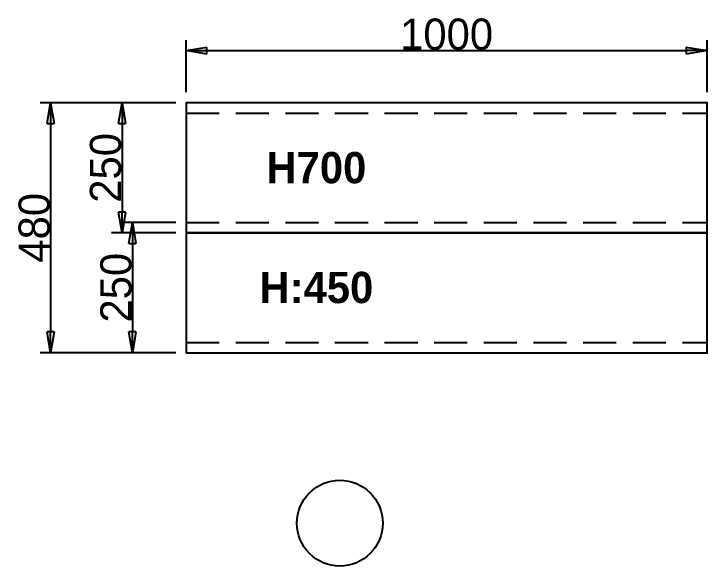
# Model space of a CAD drawing. Header units: millimetres. Extents: x -61063 to 17762, y -100319 to 2880.
# Drawn here: x -11063 to -9733, y -70841 to -69781 of the extents above; entities that cross this region are included whole.
import ezdxf

# ---------------------------------------------------------------- set-up
doc = ezdxf.new("R2010")
doc.units = ezdxf.units.MM
doc.header["$PDMODE"] = 35
doc.header["$PDSIZE"] = 5
doc.linetypes.add('DASHED2', pattern=[9.525, 6.35, -3.175])
doc.layers.add('Cotas bloques dinámicos PM espacio', color=10, linetype='Continuous')
doc.layers.add('Linea Capa Color 0000 JB', color=7, linetype='Continuous')
doc.styles.add('Jordi Ava', font='Avant Garde MEdium BT.ttf')
doc.dimstyles.new('Jordi Ava 2015', dxfattribs={"dimtxt": 60, "dimasz": 40, "dimexe": 20, "dimexo": 20, "dimgap": 0.09, "dimtad": 1, "dimdec": 0, "dimzin": 0, "dimdsep": 46, "dimtxsty": 'Jordi Ava', "dimblk": 'CLOSED', "dimcen": 1.5, "dimclrd": 7, "dimclre": 7, "dimclrt": 256, "dimadec": 0, "dimazin": 0, "dimtfac": 0.05, "dimtdec": 0, "dimtofl": 0, "dimtmove": 0, "dimatfit": 3, "dimldrblk": 'CLOSED', "dimfxl": 90, "dimtolj": 1, "dimtzin": 0, "dimlwd": -1, "dimlwe": -1, "dimarcsym": 0})

# ---------------------------------------------------------------- blocks, each defined once
blk = doc.blocks.new('_Closed')
at = {"color": 0, "linetype": 'ByBlock', "lineweight": -2}
for p, q in [((-1, 0.167), (0, 0)), ((-1, 0.167), (-1, -0.167)), ((0, 0), (-1, -0.167)), ((0, 0), (-1, 0))]:
    blk.add_line(p, q, dxfattribs=at)
blk = doc.blocks.new('*D3256')
at = {"layer": 'Cotas bloques dinámicos PM espacio', "color": 7, "ltscale": 10, "transparency": 16777216}
for p, q in [((0, 20), (0, 120)), ((1000, 20), (1000, 120)), ((40, 100), (960, 100))]:
    blk.add_line(p, q, dxfattribs=at)
at = {"layer": 'Defpoints', "color": 0, "ltscale": 10, "transparency": 16777216}
for p in [(1000, 100), (0, 0), (1000, 0)]:
    blk.add_point(p, dxfattribs=at)
at = {"layer": 'Cotas bloques dinámicos PM espacio', "color": 7, "ltscale": 10, "transparency": 16777216, "xscale": 40, "yscale": 40, "zscale": 40, "rotation": 180}
blk.add_blockref('_Closed', (0, 100), dxfattribs=at)
at = {"layer": 'Cotas bloques dinámicos PM espacio', "color": 7, "ltscale": 10, "transparency": 16777216, "xscale": 40, "yscale": 40, "zscale": 40}
blk.add_blockref('_Closed', (1000, 100), dxfattribs=at)
at = {"layer": 'Cotas bloques dinámicos PM espacio', "ltscale": 10, "transparency": 16777216, "insert": (500, 131.2), "char_height": 60, "attachment_point": 5, "style": 'Jordi Ava'}
blk.add_mtext('\\A1;1000', dxfattribs=at)
blk = doc.blocks.new('*D3257')
at = {"layer": 'Cotas bloques dinámicos PM espacio', "color": 7, "ltscale": 10, "transparency": 16777216}
for p, q in [((-20, 0), (-280, 0)), ((-260, -40), (-260, -440)), ((-20, -480), (-280, -480))]:
    blk.add_line(p, q, dxfattribs=at)
at = {"layer": 'Defpoints', "color": 0, "ltscale": 10, "transparency": 16777216}
for p in [(0, 0), (-260, -480), (0, -480)]:
    blk.add_point(p, dxfattribs=at)
at = {"layer": 'Cotas bloques dinámicos PM espacio', "color": 7, "ltscale": 10, "transparency": 16777216, "xscale": 40, "yscale": 40, "zscale": 40}
for p, rotation in [((-260, 0), 90), ((-260, -480), 270)]:
    blk.add_blockref('_Closed', p, dxfattribs=dict(at, rotation=rotation))
at = {"layer": 'Cotas bloques dinámicos PM espacio', "ltscale": 10, "transparency": 16777216, "insert": (-291.2, -240), "char_height": 60, "attachment_point": 5, "rotation": 90, "style": 'Jordi Ava'}
blk.add_mtext('\\A1;480', dxfattribs=at)
blk = doc.blocks.new('*D3258')
at = {"layer": 'Cotas bloques dinámicos PM espacio', "color": 7, "ltscale": 10, "transparency": 16777216}
for p, q in [((-20, 0), (-143, 0)), ((-123, -40), (-123, -210)), ((-20, -250), (-143, -250))]:
    blk.add_line(p, q, dxfattribs=at)
at = {"layer": 'Defpoints', "color": 0, "ltscale": 10, "transparency": 16777216}
for p in [(0, 0), (-123, -250), (0, -250)]:
    blk.add_point(p, dxfattribs=at)
at = {"layer": 'Cotas bloques dinámicos PM espacio', "color": 7, "ltscale": 10, "transparency": 16777216, "xscale": 40, "yscale": 40, "zscale": 40}
for p, rotation in [((-123, 0), 90), ((-123, -250), 270)]:
    blk.add_blockref('_Closed', p, dxfattribs=dict(at, rotation=rotation))
at = {"layer": 'Cotas bloques dinámicos PM espacio', "ltscale": 10, "transparency": 16777216, "insert": (-154.3, -125), "char_height": 60, "attachment_point": 5, "rotation": 90, "style": 'Jordi Ava'}
blk.add_mtext('\\A1;250', dxfattribs=at)
blk = doc.blocks.new('*D3259')
at = {"layer": 'Cotas bloques dinámicos PM espacio', "color": 7, "ltscale": 10, "transparency": 16777216}
for p, q in [((-20, -230), (-123, -230)), ((-103, -270), (-103, -440)), ((-20, -480), (-123, -480))]:
    blk.add_line(p, q, dxfattribs=at)
at = {"layer": 'Defpoints', "color": 0, "ltscale": 10, "transparency": 16777216}
for p in [(0, -230), (-103, -480), (0, -480)]:
    blk.add_point(p, dxfattribs=at)
at = {"layer": 'Cotas bloques dinámicos PM espacio', "color": 7, "ltscale": 10, "transparency": 16777216, "xscale": 40, "yscale": 40, "zscale": 40}
for p, rotation in [((-103, -230), 90), ((-103, -480), 270)]:
    blk.add_blockref('_Closed', p, dxfattribs=dict(at, rotation=rotation))
at = {"layer": 'Cotas bloques dinámicos PM espacio', "ltscale": 10, "transparency": 16777216, "insert": (-134.3, -355), "char_height": 60, "attachment_point": 5, "rotation": 90, "style": 'Jordi Ava'}
blk.add_mtext('\\A1;250', dxfattribs=at)
blk = doc.blocks.new('*U3255')
at = {"layer": 'Cotas bloques dinámicos PM espacio', "ltscale": 10}
blk.add_circle((295, -807), 82.4, dxfattribs=at)
at = {"layer": 'Linea Capa Color 0000 JB', "linetype": 'DASHED2', "ltscale": 10}
for p, q in [((0, -20), (1000, -20)), ((0, -230), (1000, -230)), ((0, -460), (1000, -460))]:
    blk.add_line(p, q, dxfattribs=at)
at = {"layer": 'Linea Capa Color 0000 JB', "ltscale": 50}
for points in [[(0, -250), (1000, -250), (1000, 0), (0, 0)], [(0, -480), (1000, -480), (1000, -250), (0, -250)]]:
    blk.add_lwpolyline(points, close=True, dxfattribs=at)
at = {"layer": 'Cotas bloques dinámicos PM espacio', "ltscale": 10, "char_height": 60, "width": 500, "attachment_point": 5, "style": 'Jordi Ava'}
for s, insert in [('{\\fCityBlueprint|b1|i0|c2|p2;H700}', (250, -125)), ('{\\fCityBlueprint|b1|i0|c2|p2;H:450}', (250, -355))]:
    blk.add_mtext(s, dxfattribs=dict(at, insert=insert))
at = {"layer": 'Cotas bloques dinámicos PM espacio', "ltscale": 10}
dim = blk.add_linear_dim(base=(1000, 100), p1=(0, 0), p2=(1000, 0), dimstyle='Jordi Ava 2015', dxfattribs=at)
dim.commit()
dim.dimension.update_dxf_attribs({"geometry": '*D3256', "text_midpoint": (500, 131.2)})
for base, p1, p2, picture, middle in [((-260, -480), (0, 0), (0, -480), '*D3257', (-291.2, -240)), ((-123, -250), (0, 0), (0, -250), '*D3258', (-154.3, -125)), ((-103, -480), (0, -230), (0, -480), '*D3259', (-134.3, -355))]:
    dim = blk.add_linear_dim(base=base, p1=p1, p2=p2, angle=90, dimstyle='Jordi Ava 2015', dxfattribs=at)
    dim.commit()
    dim.dimension.update_dxf_attribs({"geometry": picture, "text_midpoint": middle})
blk = doc.blocks.new('PM202312041241')
at = {"layer": 'Linea Capa Color 0000 JB'}
blk.add_blockref('*U3255', (0, 0), dxfattribs=at)

msp = doc.modelspace()

# ---------------------------------------------------------------- block references
at = {"layer": 'Linea Capa Color 0000 JB'}
msp.add_blockref('PM202312041241', (-10732.7, -69951.9), dxfattribs=at)

doc.saveas('drawing.dxf')
